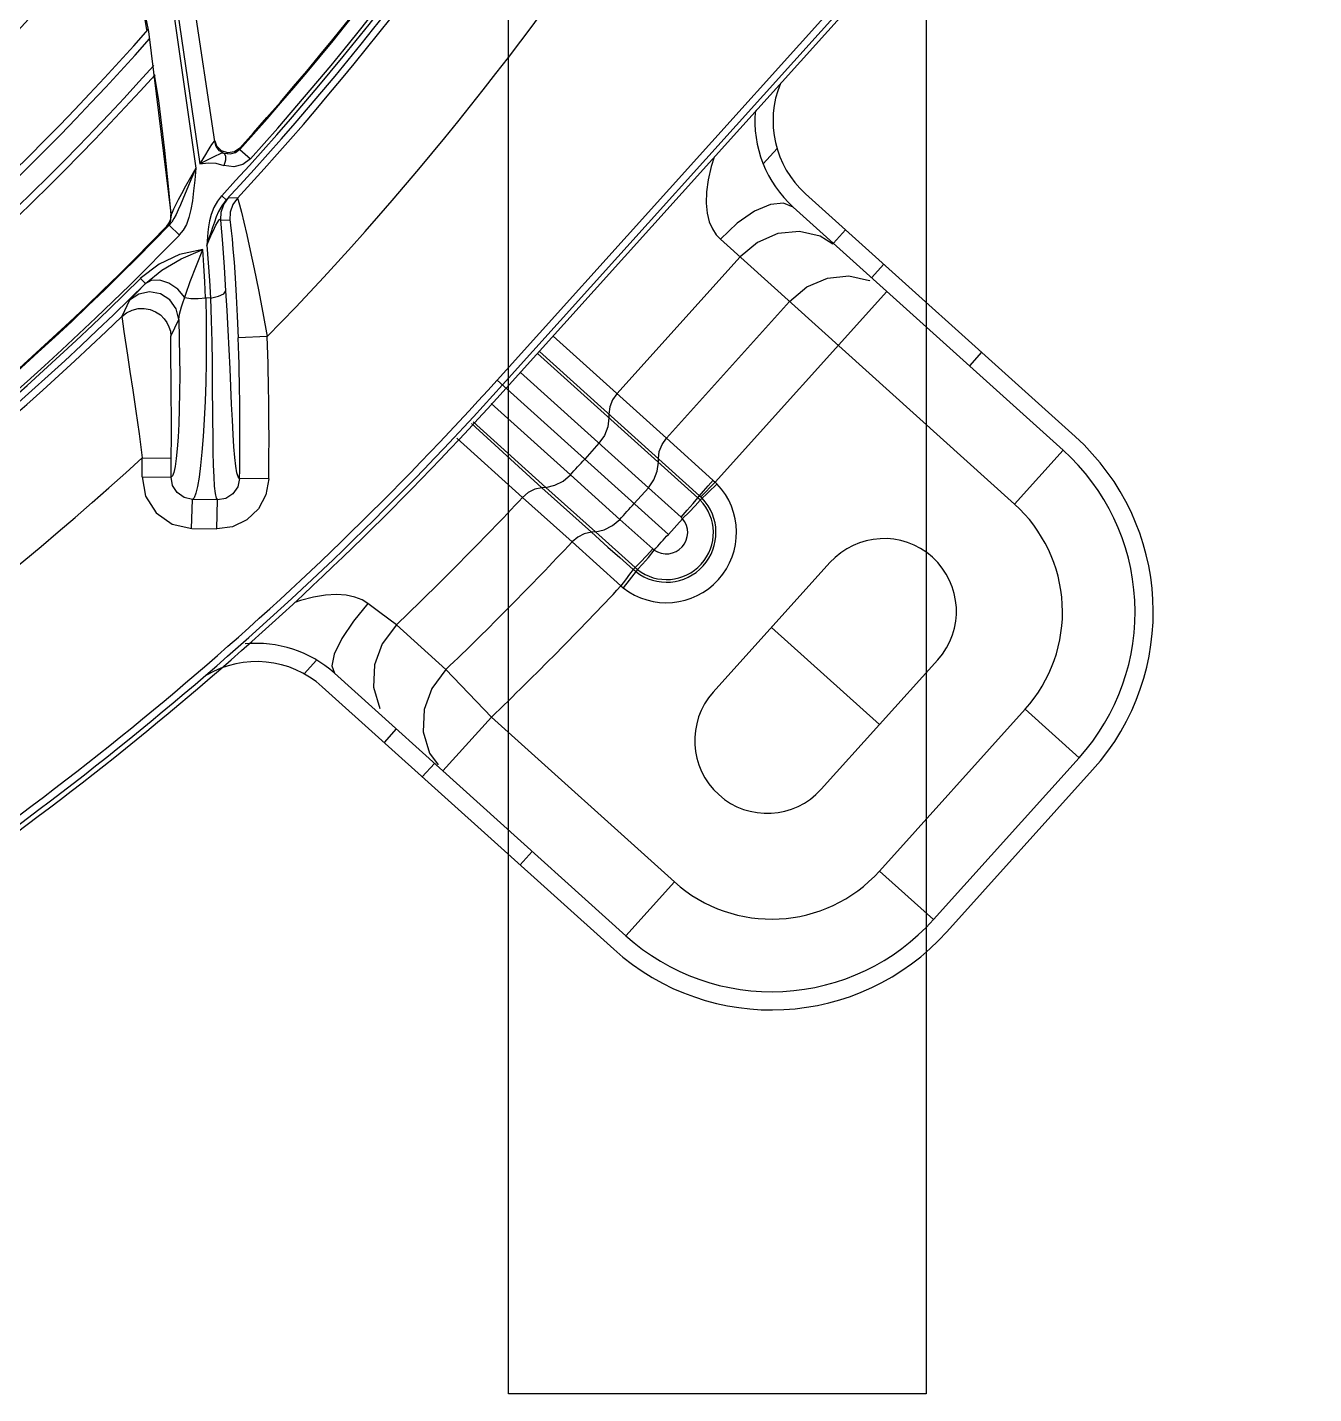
# Model space of a CAD drawing. Header units: metres. Extents: x -367 to 374, y -238 to 224.
# Drawn here: x 350.7266 to 350.8152, y 176.4945 to 176.5886 of the extents above; entities that cross this region are included whole.
import ezdxf
from ezdxf.enums import TextEntityAlignment as Align

# ---------------------------------------------------------------- set-up
doc = ezdxf.new("R2010")
doc.units = ezdxf.units.M
for name, color, linetype in [('ELE-ALIMENTADORES', 160, 'Continuous'), ('LA_BAU_BASES GERAIS_R00$0$ARQ-XREF-ATT', 8, 'Continuous'), ('LA_BAU_BASES GERAIS_R00$0$BASE', 253, 'Continuous'), ('LA_BAU_BASES GERAIS_R00$0$dutos', 31, 'Continuous')]:
    doc.layers.add(name, color=color, linetype=linetype)
doc.styles.add('LA_BAU_BASES GERAIS_R00$0$R60-125-RS', font='romans.shx', dxfattribs={"height": 0.19})
doc.styles.add('LA_BAU_BASES GERAIS_R00$0$R80-100-RS', font='romans.shx', dxfattribs={"height": 0.203})

# ---------------------------------------------------------------- blocks, each defined once
blk = doc.blocks.new('LA_BAU_BASES GERAIS_R00$0$A$C2E3D5B4E')
at = {"layer": 'LA_BAU_BASES GERAIS_R00$0$dutos', "color": 251}
for p, q in [((-15.99022222971507, -1.455469513867399), (-15.99022222971507, -0.8957732504447335)), ((-15.96147517726695, -0.8957732504447335), (-15.96147517726695, -1.455469513867399)), ((-15.99101537912247, -1.385678876065583), (-15.93477447804389, -1.323217027482031)), ((-15.93695075948926, -1.32638116365132), (-15.99064386017244, -1.38601339323094)), ((-16.01745604591997, -1.349547951353713), (-16.01503088452864, -1.361673446589236)), ((-15.99039079784552, -1.386241251573381), (-15.95965267396468, -1.352103106508991)), ((-16.01632868596153, -1.354603733166812), (-16.01515443660992, -1.361563022668349)), ((-16.01046365286265, -1.369239779381758), (-16.01230283666609, -1.356937977216774)), ((-16.01327262522773, -1.358510731350805), (-16.01149897286996, -1.370786910778122)), ((-16.01503088452864, -1.361673446589236), (-16.01347278860612, -1.374373102895959)), ((-16.01463109072984, -1.364664676914515), (-16.0143353258477, -1.366417552854443)), ((-16.01032046534328, -1.369577804550033), (-16.01044377267317, -1.369232676586478)), ((-16.00873715457328, -1.369704404523588), (-16.00911159041016, -1.369964927970329)), ((-16.0087276636259, -1.369791065188736), (-16.00873724056873, -1.369704499640363)), ((-16.00872764163796, -1.369791043178054), (-16.00800171401215, -1.370444965088325)), ((-15.97269204690429, -1.370791642916345), (-15.97173758682857, -1.369731607609253)), ((-16.01149897286996, -1.370786910778122), (-16.0109209239663, -1.370716762478594)), ((-16.00998105377585, -1.372985168993807), (-16.00967177722805, -1.373272807406181)), ((-16.00889673836036, -1.373144199944079), (-16.00952101134226, -1.373129890945791)), ((-15.95120035781611, -1.389569435816782), (-15.96977913404226, -1.372841030565439)), ((-16.01349545675976, -1.374581833439777), (-16.01347917133262, -1.374298233805973)), ((-16.01348915048857, -1.374656589982521), (-16.01347279379979, -1.374373045731488)), ((-15.97061555516211, -1.373769968683234), (-15.95203677809377, -1.390498374693095)), ((-16.0137573912225, -1.375079272571099), (-16.01375121612818, -1.375153844364547)), ((-16.01289606374758, -1.375687838851889), (-16.01359832648541, -1.375008489327854)), ((-16.01342542035809, -1.374797876308264), (-16.01359831288528, -1.37500847472046)), ((-16.01004837654591, -1.374650804348391), (-16.00942236871424, -1.374664240883874)), ((-15.9670187231568, -1.375326515688073), (-15.96785514346038, -1.376255454543468)), ((-15.95538245928401, -1.3942141301265), (-15.97563032898006, -1.375982866363927)), ((-15.96789044962907, -1.37631176531039), (-15.96877262854423, -1.375758649803799)), ((-15.974281527313, -1.377197332823641), (-15.98276058617148, -1.386614281706613)), ((-15.96521899158142, -1.378629056355464), (-15.96438257128057, -1.377700117500979)), ((-16.01585616136663, -1.379657411602864), (-16.01524203830104, -1.379030566755034)), ((-16.01558276995092, -1.378688484469137), (-16.01524250780403, -1.379031033127546)), ((-16.01633675573612, -1.380169296675092), (-16.01686612697722, -1.381294594045073)), ((-16.01569995853424, -1.379750644642343), (-16.01633675573612, -1.380169296675092)), ((-16.01075600048853, -1.380030837912898), (-16.01109142752557, -1.380017255642713)), ((-15.96416502889815, -1.379578048617702), (-15.97599128114689, -1.392712432369706)), ((-15.97935738702381, -1.389678535981773), (-15.97087832816578, -1.380261587097891)), ((-16.01347759988084, -1.382654479579003), (-16.01294122500258, -1.381511054418013)), ((-16.00684854454266, -1.382686213300701), (-16.00884695151535, -1.382758981456107)), ((-15.98716027492719, -1.382653392391774), (-15.97935738702381, -1.389678535981773)), ((-15.98822842873687, -1.383839697380324), (-15.97718345746352, -1.393783527459789)), ((-15.97706703769791, -1.39364334865121), (-15.98810652174643, -1.383704305949038)), ((-15.95764733514079, -1.383764551361025), (-15.95848375544165, -1.384693490214602)), ((-15.99101537912247, -1.385678876065583), (-15.97922059432403, -1.396298947999355)), ((-15.98059805493176, -1.393088137996244), (-15.98941123726081, -1.385153339327815)), ((-15.98597058385485, -1.392204072913671), (-15.99141816083511, -1.387281499710014)), ((-15.98792790750667, -1.393090206657405), (-15.99278067950445, -1.388661107038104)), ((-15.99266331061335, -1.388542266109368), (-15.98764981055047, -1.39306326272407)), ((-15.98331229679889, -1.38802045321944), (-15.98331149806199, -1.388266151757932)), ((-15.99378900623879, -1.38968208016621), (-15.9892573802299, -1.393754490083381)), ((-15.9840012540767, -1.390023883721994), (-15.98498112611878, -1.391112141874771)), ((-15.97935718498775, -1.389678311596697), (-15.97614580825848, -1.392569961317975)), ((-15.95538245928401, -1.3942141301265), (-15.95203677807785, -1.390498374706738)), ((-16.01545413042868, -1.391025166218867), (-16.01345449216842, -1.391042135559189)), ((-15.97990829857872, -1.391330406335953), (-15.97990909731607, -1.391084707797461)), ((-16.01546994904675, -1.392333283079722), (-16.01347048209163, -1.392364655120844)), ((-15.98256727631906, -1.395268213611132), (-15.98597059527447, -1.39220408619866)), ((-16.00674868835085, -1.392483081011676), (-16.00874810931691, -1.392451622105625)), ((-15.98764978009604, -1.393063114600125), (-15.98792757928277, -1.393090049508544)), ((-15.98452384857774, -1.396154425493194), (-15.98792757928277, -1.393090049508544)), ((-15.98424635232868, -1.396127519921436), (-15.98764978009604, -1.393063114600125)), ((-15.98157792697384, -1.394176396149021), (-15.98059805493176, -1.393088137996244)), ((-15.97834378314838, -1.395117615342031), (-15.98059785406622, -1.393087914915384)), ((-15.97587410807455, -1.392831488403033), (-15.97702420085398, -1.393938385986701)), ((-15.97698642114301, -1.393718174286448), (-15.975991280995, -1.392712432518863)), ((-15.97614580825848, -1.392569961317975), (-15.97599128114689, -1.392712432369706)), ((-15.97587461417788, -1.392830793758264), (-15.97599128114689, -1.392712432369706)), ((-16.01205217742245, -1.39588725261882), (-16.01200503196605, -1.393887619457644)), ((-16.01028209375681, -1.393927203885767), (-16.01200503196605, -1.393887619457644)), ((-16.01032690043849, -1.395926863648754), (-16.01028209375681, -1.393927203885767)), ((-15.98585355675823, -1.396819468252659), (-15.98925741073708, -1.39375453364363)), ((-15.97718345746352, -1.393783527459789), (-15.97706703769791, -1.39364334865121)), ((-15.97706732523056, -1.393643668193079), (-15.97698642084606, -1.393718174302819)), ((-15.97698642084606, -1.393718174302819), (-15.97689286527202, -1.393812122736279)), ((-15.9782484761854, -1.395219339906077), (-15.9792205899771, -1.396298962417575)), ((-16.01205212411514, -1.395887253840272), (-16.01032718260512, -1.395926857167694)), ((-15.98424635232868, -1.396127519921436), (-15.98452384857774, -1.396154425493194)), ((-15.98151025817515, -1.398587802597547), (-15.98424631392527, -1.39612716770597)), ((-15.98029873902715, -1.397299208780794), (-15.9825672224988, -1.395268282927361)), ((-15.98248732630282, -1.399854564043096), (-15.98585357374168, -1.396819524895079)), ((-15.98135185204865, -1.39871972474856), (-15.98233829564606, -1.399974660670239)), ((-15.98115020629166, -1.398214460956012), (-15.98163776496767, -1.398719189791962)), ((-15.96809379587103, -1.398243697957412), (-15.97612343076526, -1.407161510962112)), ((-15.98248730052865, -1.3998545365327), (-15.98233223875195, -1.399979119669013)), ((-15.99910147837409, -1.401669063019369), (-15.99990973608328, -1.401066496017563)), ((-15.99795017692304, -1.402531069753138), (-15.99910147837409, -1.401669063019369)), ((-15.99454238411499, -1.405608079192177), (-15.99795018256737, -1.402531065232949)), ((-15.96467710248226, -1.409393966872528), (-15.97210861331814, -1.402702604460217)), ((-16.00430692295413, -1.405903519911305), (-16.00345200242873, -1.404954034478294)), ((-15.99454238699445, -1.405608076189935), (-15.99140440492965, -1.408877366528657)), ((-15.96869191993073, -1.413852873374424), (-15.96066228503423, -1.404935060369723)), ((-15.98214790894372, -1.42394017345822), (-16.00222483327025, -1.405862829596742)), ((-16.00306123827841, -1.406791782223706), (-15.98298432924275, -1.424869112316344)), ((-15.96467935447754, -1.419484269627617), (-15.95464231085907, -1.408337003372878)), ((-15.95092655544204, -1.411682684579034), (-15.95464231085907, -1.408337003372878)), ((-15.99140440502151, -1.408877366645982), (-15.99475008622767, -1.412593122063015)), ((-15.99140440502379, -1.408877366644163), (-15.97880222772392, -1.420224418052101)), ((-15.9979662743126, -1.409697253304046), (-15.99880269461573, -1.410626192159441)), ((-15.99616654273677, -1.412999793971437), (-15.99533012243592, -1.412070855117861)), ((-15.99568123052859, -1.411369404035838), (-15.99507350299564, -1.412168091715728)), ((-15.95092655544431, -1.411682684581763), (-15.96096359905096, -1.422829950823768)), ((-15.94999761558302, -1.412519103764396), (-15.9600346632169, -1.423666374481115)), ((-15.98859488629614, -1.418135288976998), (-15.98943130659745, -1.419064227831484)), ((-15.96467935447754, -1.419484269627617), (-15.96096359906005, -1.422829950833773)), ((-15.98214790893007, -1.423940173469134), (-15.97880222772392, -1.420224418052101)), ((-15.96147517726695, -1.455469513867399), (-15.99022222971507, -1.455469513867399))]:
    blk.add_line(p, q, dxfattribs=at)
for points in [[(-16.09607214166454, -1.253304027154343), (-16.09201753289472, -1.254780494836893), (-16.08758291385493, -1.256744141479146), (-16.08271897415671, -1.259157067875719), (-16.07740666362088, -1.262120503030644), (-16.0716054823738, -1.265776290518886), (-16.06529806803019, -1.270297120098519), (-16.0585093486502, -1.275881506073972), (-16.05157720141688, -1.282482160191364), (-16.04496681784303, -1.289799355738694), (-16.03879610424201, -1.297759747167845), (-16.03309708626739, -1.306374136738384), (-16.02792184515329, -1.315630801350096), (-16.02332034213168, -1.325523948422131), (-16.01934938469367, -1.336037331144041), (-16.01606335232782, -1.347153162557049), (-16.01351810828692, -1.358845189182546), (-16.01177038787455, -1.371079932997134)], [(-16.01433542833911, -1.366417564241317), (-16.01391466184123, -1.369872408918752), (-16.01363686509012, -1.372556507812703), (-16.01347974606142, -1.37429828564899)], [(-16.01046366974469, -1.36923934494979), (-16.01047844029699, -1.369225413058018), (-16.01051793863508, -1.369255052513552), (-16.01058428507213, -1.369333679970339), (-16.01067738657866, -1.369462641713369), (-16.01079552358215, -1.369639923834882), (-16.0109382243736, -1.369864923836474)], [(-16.00980721142332, -1.370068337457894), (-16.01012578381005, -1.3698819240023), (-16.01035459229252, -1.369593394828996), (-16.01046352051299, -1.36924096206593)], [(-16.00911159041016, -1.369964927970329), (-16.0095614229358, -1.370032132209133), (-16.00999324518943, -1.369893860913805), (-16.01032046534328, -1.369577804550033)], [(-16.0087276636259, -1.369791065188736), (-16.00903680586225, -1.370023421598205), (-16.00941012509475, -1.370122361144865), (-16.00980721142332, -1.370068337457894)], [(-16.01149156682641, -1.370791408772391), (-16.01118497867401, -1.37063032033501), (-16.01087496571972, -1.370473710314116), (-16.01035699838394, -1.370218466233098)], [(-16.0109382243736, -1.369864923836474), (-16.01110355957553, -1.370134706245778), (-16.0112887612313, -1.370444785551342), (-16.0114915518966, -1.370791407907461)], [(-16.0109209239663, -1.370716762478594), (-16.01039709187762, -1.370734230764072), (-16.00984353869535, -1.370910076857115)], [(-16.01035699838394, -1.370218466233098), (-16.01016660491723, -1.370120527702682), (-16.01002420782015, -1.37005494738213), (-16.00991351826815, -1.370039369879748), (-16.00980580208443, -1.370068716404319)], [(-16.00800913008652, -1.370440211484208), (-16.00852354037306, -1.370829276854863), (-16.00915942477968, -1.371001538771168), (-16.00984353869535, -1.370910076857115)], [(-16.00980580208443, -1.370068716404319), (-16.0097119703446, -1.370224496007438), (-16.00972336182986, -1.370537827616033), (-16.0098352387763, -1.370915008084637)], [(-15.97606247525619, -1.370328037188926), (-15.97626718446645, -1.37095999312595), (-15.97648309448141, -1.371878011639353), (-15.97659974687758, -1.372723055681206), (-15.97662117187338, -1.373490889282664), (-15.97655321926368, -1.374176704948411), (-15.97640425780992, -1.374769732992434), (-15.97619062137801, -1.375264515885362), (-15.97592805124077, -1.375664491249779), (-15.97563032898006, -1.375982866363927)], [(-16.01176300201587, -1.371084361438704), (-16.01212971296627, -1.371723195263883), (-16.0124655581717, -1.37232363130687), (-16.01274986367889, -1.372844991845966), (-16.01297795569781, -1.373275257917783), (-16.01316007061268, -1.373631134769937), (-16.01329983591722, -1.373918212931756), (-16.0133983779815, -1.37413773790712), (-16.01345620609436, -1.374290059397651), (-16.01347278409821, -1.374373102631296)], [(-16.01177038787455, -1.371079932997134), (-16.01184264031508, -1.371898704382772), (-16.01191762214285, -1.372648155930335), (-16.01200276392137, -1.373327724689887), (-16.01210797139129, -1.373936468896034), (-16.01224351071642, -1.374480198329991), (-16.01241902881202, -1.374958692673033), (-16.01263837623128, -1.375363865154839), (-16.01290278573788, -1.375684296552834)], [(-16.01176299996632, -1.371084363340458), (-16.01203966383855, -1.371720717210962), (-16.0122769445984, -1.372280322903578), (-16.01266556627388, -1.373211937835265)], [(-16.01266556627388, -1.373211937835265), (-16.01282944687864, -1.373602335401017), (-16.01298031570195, -1.373951775315334), (-16.01312440013226, -1.374265708928476), (-16.01326973400455, -1.3745479844344), (-16.01342542035809, -1.374797876308264)], [(-16.0099884066708, -1.372980830126551), (-16.01028333260911, -1.373364017886786), (-16.01053378793313, -1.373800350237332), (-16.01071565056327, -1.374264578639384), (-16.01083067467926, -1.374717541825419), (-16.0108982099664, -1.375126335514949), (-16.01094012714066, -1.375488945480072), (-16.01096895252431, -1.375814898615033), (-16.01099092287541, -1.376113980510752), (-16.01101475032146, -1.376394431015513)], [(-16.00967176209588, -1.373272816957694), (-16.00998047035046, -1.373671712334442), (-16.01019476678948, -1.374059725565246), (-16.01035378030747, -1.374429613737163), (-16.01048965356995, -1.374794686326538), (-16.01061930326478, -1.375168857909273), (-16.0107405216595, -1.375535362060589), (-16.01084304086908, -1.375857041055212), (-16.01093077000633, -1.376139769333065), (-16.01100786283314, -1.376398119478552)], [(-16.01004837654591, -1.374650804348391), (-16.0100175224552, -1.374105727031463), (-16.00983848875649, -1.373585438826638), (-16.00952101134226, -1.373129890945791)], [(-16.00967183339208, -1.37327286779481), (-16.00959305945617, -1.373194210541158), (-16.00954274286141, -1.373146439852178), (-16.00952102396013, -1.373129879225132)], [(-16.00889673836036, -1.373144199944079), (-16.0092099115941, -1.373592601330245), (-16.00939042129357, -1.374112029617834), (-16.00942236871424, -1.374664240883874)], [(-16.00889675253075, -1.373144186863726), (-16.00884783590982, -1.373287656643413), (-16.00875973151506, -1.37360850192789), (-16.00863064821579, -1.374110980726698), (-16.00846362212951, -1.374800519612734), (-16.00825893186175, -1.375680846850344), (-16.00801867511154, -1.376757168902884), (-16.00774807162952, -1.378025187010905), (-16.00745465949285, -1.379463966454466), (-16.00715097470356, -1.38103409756576), (-16.00684854456358, -1.382686213767272)], [(-15.97061554857009, -1.373769974617687), (-15.97129191840304, -1.373487768830898), (-15.97219497786455, -1.37358466239283), (-15.97328606437122, -1.374052280867261), (-15.97447327833879, -1.374873947471031), (-15.97563032606149, -1.375982868990548)], [(-16.0137573912225, -1.375079272571099), (-16.01359075209848, -1.374849325772345), (-16.01349545675976, -1.374581833439777)], [(-16.01375121612818, -1.375153844364547), (-16.01358451969918, -1.374924000280487), (-16.01348915048857, -1.374656589982521)], [(-16.01375121604087, -1.375153844451859), (-16.0137338879963, -1.375140086677391), (-16.01368273013304, -1.375091473842701), (-16.01359830966294, -1.375008471937406)], [(-16.01100789071825, -1.376398103828876), (-16.01086439393612, -1.376058291476227), (-16.01072954585879, -1.375749115289807), (-16.01060277990746, -1.375469345998397), (-16.01048487728531, -1.375221203861372), (-16.01037645489396, -1.3750069187642), (-16.01027872921031, -1.374830457352516), (-16.01019610511321, -1.374701225406795), (-16.0101328679134, -1.374625111579633), (-16.01008890493404, -1.374597684190746), (-16.01006174337272, -1.374610160160671), (-16.0100484068621, -1.374653388390186)], [(-16.00968932346132, -1.379523147429325), (-16.00979488853363, -1.377891944935698), (-16.00991443992962, -1.376268635982058), (-16.0100477846795, -1.374653337669486)], [(-16.00942201439648, -1.374664212184769), (-16.00940017200037, -1.374774596348914), (-16.00936752930647, -1.375019046492241), (-16.00932400877446, -1.375408705676534), (-16.00927016677724, -1.375953473944435), (-16.00920703479005, -1.376662534270224), (-16.00913558777484, -1.377554462447449), (-16.00905873427882, -1.378634398331712), (-16.00898126690572, -1.379887197620235), (-16.00890892608686, -1.381277745338309), (-16.00884702694702, -1.382758984220061)], [(-15.96877262854423, -1.375758649803799), (-15.97018663252629, -1.375441148096513), (-15.97167182741896, -1.375592368504556), (-15.97308283200118, -1.37619750852781), (-15.97428152730618, -1.377197332830008)], [(-16.01101475032146, -1.376394431015513), (-16.01092034795374, -1.377605441549065), (-16.01083409478724, -1.378817595721273), (-16.01075600048853, -1.380030837912898)], [(-16.01128821433304, -1.376678942097612), (-16.01288257298847, -1.377031717474608), (-16.01429973974791, -1.377690740860714), (-16.01558836408094, -1.378685917353039)], [(-16.01524214487245, -1.379030573903663), (-16.01410293768686, -1.378099058638952), (-16.01277993289659, -1.377324995810056), (-16.01128140271976, -1.376682544289622)], [(-16.01214560713743, -1.378882312583016), (-16.01173065478952, -1.377790815273954), (-16.01128140596256, -1.376682541163689)], [(-16.01109142752557, -1.380017255642713), (-16.01115002036477, -1.378903620267636), (-16.01121562257958, -1.377790834940868), (-16.01128821433304, -1.376678942097612)], [(-16.0125332799098, -1.379980907405923), (-16.01301544319813, -1.379422923563368), (-16.01361433812326, -1.379013678963645), (-16.01424912969196, -1.378806875576345), (-16.01483499515643, -1.378830159284632), (-16.0152927547656, -1.379081985721029)], [(-16.0129415048209, -1.381511065165512), (-16.01289506333796, -1.381129343847249), (-16.01275936198363, -1.380620666828406), (-16.01214560713743, -1.378882312583016)], [(-15.97087832816578, -1.380261587097891), (-15.96967963286306, -1.379261762794783), (-15.96826862828084, -1.378656622775168), (-15.96678343338817, -1.378505402364397)], [(-15.96678343338817, -1.378505402364397), (-15.96536942940565, -1.378822904071683), (-15.96534868619801, -1.378835909811357)], [(-16.01633751511508, -1.380169656418445), (-16.0162040073169, -1.38001867408974), (-16.01585616136663, -1.379657411602864)], [(-16.01294122500258, -1.381511054418013), (-16.0131204210802, -1.380769094262803), (-16.0135634924136, -1.380149355030596), (-16.01420535200623, -1.379740437880798), (-16.01495333869707, -1.379600718372501), (-16.01569995853424, -1.379750644642343)], [(-16.01253356237521, -1.379981163644231), (-16.01210565812835, -1.380048377860192), (-16.01160373141556, -1.380062708945559), (-16.01108502361149, -1.380020319442963)], [(-16.01108502361149, -1.380020319442963), (-16.01105295014941, -1.381575732959107), (-16.01104474816066, -1.383041486143782), (-16.0110569446274, -1.384449675889016), (-16.0110871330603, -1.385813866061369), (-16.0111333276086, -1.387134234780831), (-16.01119379176407, -1.388396111420377), (-16.0112662587826, -1.389570898239697), (-16.01134857356874, -1.390630658593807), (-16.01143919583365, -1.391560600387209), (-16.01153730007763, -1.392350952245295), (-16.01164261081612, -1.392992581398801), (-16.01175526089128, -1.393474031847006), (-16.01187578105737, -1.393779477064243), (-16.01200503592645, -1.393887792055182)], [(-16.01074955418517, -1.380034007645634), (-16.01020455112439, -1.379909044144995), (-16.00982650324295, -1.379729271746953), (-16.00968882481948, -1.379523095283446)], [(-16.01074946744893, -1.380034141423209), (-16.01069852469982, -1.381580036224193), (-16.01066437676764, -1.383039378652654), (-16.01064318915451, -1.384442205600578), (-16.01063022894095, -1.385803001441388)], [(-16.00929899461516, -1.387337432293577), (-16.00941011656414, -1.384891383409638), (-16.00947155898257, -1.383580878599503), (-16.00953818215521, -1.382239757640207), (-16.00961055571042, -1.380884932972265), (-16.00968932346132, -1.379523147429325)], [(-16.01686612697722, -1.381294594045073), (-16.01653335862693, -1.381035342493021), (-16.0161536390292, -1.380851797492767), (-16.01574295484124, -1.380751834775481), (-16.01532415922748, -1.380740061109179), (-16.01491343557564, -1.380815255472669), (-16.01453348585892, -1.38097058737975), (-16.01420206574085, -1.381192730407463), (-16.01394493744465, -1.381447409946929), (-16.01375374257532, -1.38171720958843), (-16.01361528954931, -1.381999527620508), (-16.01352042335975, -1.382303198175293), (-16.01347759988084, -1.382654479579003)], [(-16.01686520532257, -1.381293317444658), (-16.01684900298551, -1.381461269274666), (-16.01680205035791, -1.381805002609042), (-16.01672376943361, -1.38233327354618), (-16.0164704512963, -1.383968625331988)], [(-16.01294143669429, -1.381511058925469), (-16.01290388829602, -1.382803346294793), (-16.01288073025898, -1.384079899155665), (-16.01287264283883, -1.385326465782498), (-16.012879864566, -1.386524347226157), (-16.01290205715623, -1.387650566329), (-16.01293807061575, -1.388682057641461), (-16.0129864208684, -1.389604250602758), (-16.01304567224042, -1.390407679156567), (-16.01311455725227, -1.391084968125767), (-16.0131920810727, -1.39162862756956), (-16.013277500595, -1.392029982582869), (-16.01337036630093, -1.392279089679221), (-16.01347057023759, -1.392364653720222)], [(-16.01348213533765, -1.384053985848993), (-16.0134875786739, -1.383477598265642), (-16.01348886469987, -1.383061518489455), (-16.01348562934299, -1.382792536659224), (-16.0134779255086, -1.382655353441521)], [(-16.0164704512963, -1.383968625331988), (-16.01629997862619, -1.385077853328482), (-16.01610562140058, -1.3863687080663), (-16.01589432153787, -1.38781760075716), (-16.01567414220381, -1.389385083086097), (-16.01545413026997, -1.391025165696817)], [(-16.01345440163732, -1.391042136334079), (-16.01344607577175, -1.389544208498307), (-16.01344631976008, -1.388129729900072), (-16.01345292344695, -1.386845714886192), (-16.01346293528422, -1.38572989911853), (-16.01348213533765, -1.384053985848993)], [(-16.01063022894095, -1.385803001441388), (-16.01061439824571, -1.388379854271705), (-16.0106044612744, -1.389552044036179), (-16.010589457273, -1.390610823274699), (-16.01056730158416, -1.391541911560751), (-16.01053614284456, -1.392335864410313), (-16.01049412181283, -1.392984100709953), (-16.01043923902898, -1.393476051429104), (-16.01036932844499, -1.393797036792137), (-16.01028209740207, -1.39392736261442)], [(-15.98276053595737, -1.38661422595186), (-15.98306122887425, -1.387040648974732), (-15.9832492941141, -1.387520232147551), (-15.98331229648147, -1.388020453505021)], [(-16.00874858926909, -1.39245161432035), (-16.00884794518606, -1.392337788981138), (-16.00893476101783, -1.392052977873107), (-16.00901070519649, -1.391608866893591), (-16.00907770491676, -1.391015931206027), (-16.00913784698469, -1.390283529348096), (-16.00919331857358, -1.389420052615321), (-16.00924633781051, -1.388433843115934), (-16.00929899461516, -1.387337432293577)], [(-15.98331149774685, -1.388266152045333), (-15.98339045583862, -1.388892113345435), (-15.98362583529888, -1.389491725186133), (-15.98400119877533, -1.390023822315641)], [(-15.97990909734335, -1.391084707771995), (-15.97984596511014, -1.390583979735027), (-15.97965771383087, -1.390104317688099), (-15.97935733681697, -1.389678480219743)], [(-15.98059799963676, -1.393088076583524), (-15.98022232648418, -1.392555405603787), (-15.97998713629431, -1.391955898038475), (-15.97990829860873, -1.391330406315944)], [(-16.01546994597584, -1.392333071174733), (-16.01522279396067, -1.393680646526889), (-16.0144929270964, -1.394814093725188), (-16.01338885774385, -1.395587682149824), (-16.01205212411514, -1.395887253840272)], [(-16.01200503592645, -1.393887792055182), (-16.01257535075092, -1.393760705923057), (-16.01305166611382, -1.39342788577386), (-16.01336576816448, -1.392939136853499), (-16.01347048308071, -1.392364661207182)], [(-15.98764980820897, -1.393063124067055), (-15.98703560763488, -1.392922867636742), (-15.9864629204626, -1.392629893596393), (-15.98597059527447, -1.39220408619866)], [(-16.00674868976057, -1.39248319182451), (-16.0069385623674, -1.393565897784981), (-16.00745444127415, -1.394535668960714), (-16.00824555235022, -1.395297892792485), (-16.00923508349842, -1.395777750760033), (-16.01032718260512, -1.395926857167694)], [(-16.00874815367524, -1.392451621408952), (-16.00887295617395, -1.393027342217181), (-16.0092076805181, -1.393508388533235), (-16.00970136285332, -1.393824529148958), (-16.01028209740707, -1.393927363000955)], [(-15.98792791623328, -1.393090065068179), (-15.98841253744422, -1.393198214503798), (-15.98886558423101, -1.393424639781813), (-15.98925741073708, -1.39375453364363)], [(-15.97706703942777, -1.393643347094155), (-15.97679932507617, -1.393327024513098), (-15.97648252952786, -1.392963246800434), (-15.976138171196, -1.392576724637081)], [(-15.97834454292979, -1.395116805376972), (-15.97791412477363, -1.394633686512577), (-15.9775181416835, -1.394178978650132), (-15.97718345732983, -1.393783527582571)], [(-15.977024356931, -1.393938536149733), (-15.97736799047834, -1.39432897852538), (-15.97778516956669, -1.394765446896315), (-15.97824969652311, -1.395216951582086)], [(-15.97718365020955, -1.393783735648583), (-15.97712865341373, -1.39383456657805), (-15.97707557528474, -1.39388621304596), (-15.97702429661513, -1.3939384782704)], [(-15.97834378314838, -1.395117615342031), (-15.9783080191628, -1.39515081162034), (-15.9782760476678, -1.395184114527808), (-15.97824773160482, -1.395218474490036)], [(-15.98452408534149, -1.396154453829411), (-15.9850083444835, -1.396262940883105), (-15.98546150781704, -1.396489589258351), (-15.98585355675823, -1.396819468252659)], [(-15.98452384861457, -1.396154807109895), (-15.98337790976893, -1.397173235637354), (-15.98255587655831, -1.397902068343399), (-15.98163776496767, -1.398719189791962)], [(-15.98424631976968, -1.396127510792837), (-15.98363206142858, -1.395987259602123), (-15.9830594515297, -1.395694214707589), (-15.98256727631906, -1.395268213611132)], [(-15.98135185286947, -1.398719724101909), (-15.98099343377908, -1.398341931543371), (-15.98059942266582, -1.397883744498984), (-15.98019675757132, -1.397376516650809)], [(-15.98029883537265, -1.397299122937227), (-15.98073719194008, -1.397775135868585), (-15.98115020629166, -1.398214460956012)], [(-15.98019682145195, -1.397376586957478), (-15.98023246762114, -1.397352794892583), (-15.98026638497413, -1.397327005393606), (-15.98029873902715, -1.397299208780794)], [(-15.98163758388273, -1.398718939655453), (-15.9818871934408, -1.399051431002306), (-15.98217741017243, -1.399437941713302), (-15.9824873096577, -1.399854579037026)], [(-15.9814641047883, -1.398862526265191), (-15.98152207856583, -1.398815613584418), (-15.98158008422615, -1.398767978439253), (-15.98163757702378, -1.398718931518204)], [(-15.98135158502328, -1.398719312136279), (-15.98140571445401, -1.398676045110449), (-15.98145853494862, -1.398632078761409), (-15.98150981765002, -1.39858725327457)], [(-15.99990973608328, -1.401066496017563), (-16.0003134719127, -1.400816264575667), (-16.00081259133049, -1.400618809235027), (-16.00140478405183, -1.400487370191229), (-16.00208274317265, -1.400440707669702), (-16.00283489046751, -1.400482438167899), (-16.00365805065985, -1.400617584789586), (-16.00454872927321, -1.40084875923975), (-16.00495635303741, -1.400989487404047)], [(-15.99990973895592, -1.401066493466431), (-16.00091517003466, -1.402279687581256), (-16.00171335501818, -1.403476821807715), (-16.00222624097159, -1.404539474166711), (-16.00240307345302, -1.405362493310065), (-16.00222470328708, -1.405862919302024)], [(-15.99795018256737, -1.402531065232949), (-15.9989275509347, -1.40382709818158), (-15.99946027527085, -1.40527858131253), (-15.99953131403936, -1.406819602638905), (-15.99909420259382, -1.408295740742403)], [(-15.99454238411499, -1.405608079192177), (-15.99551761991597, -1.406904117579586), (-15.99604867509561, -1.408354910270361), (-15.99611862178244, -1.40989468316701), (-15.99568123052859, -1.411369404035838)]]:
    blk.add_lwpolyline(points, dxfattribs=at)
for centre, radius, start, end in [((-16.15789638421757, -1.235418544163338), 0.2007016901189957, 318.0037301394045, 343.6318289687312), ((-16.15789638421757, -1.235418544163338), 0.2007667359248499, 317.9871987376573, 343.6402535689345), ((-16.15789638421757, -1.235418544163338), 0.2017400150119843, 317.9867921454011, 343.6391419700412), ((-16.15789638421757, -1.235418544163338), 0.2019946905285202, 317.0755406963398, 342.7132004603079), ((-16.15789638421757, -1.235418544163338), 0.2024211748077668, 317.0760365651717, 342.7135402451338), ((-16.15789638421757, -1.235418544163338), 0.202902052479663, 317.2517003858382, 341.7883894767468), ((-16.15789638421757, -1.235418544163338), 0.2109578544962958, 315.725997127534, 340.2496867141027), ((-16.15789638421757, -1.235418544163338), 0.1649829787876477, 296.1759417200171, 324.7059103763566), ((-16.15789638421757, -1.235418544163338), 0.1725585979705355, 294.3533847405574, 322.9192116633491), ((-16.15789638421757, -1.235418544163338), 0.1730509807050165, 294.234094925096, 322.8020999980658), ((-16.15789638421757, -1.235418544163338), 0.1749830629989832, 293.7646033126394, 322.3409948222629), ((-16.15789638421757, -1.235418544163338), 0.1744910549859578, 293.8843227744874, 322.4586035035185), ((-16.15789638421757, -1.235418544163338), 0.1820510564945284, 292.0330489611227, 320.6379995099214), ((-16.15789638421757, -1.235418544163338), 0.1815586737600475, 292.1542726415861, 320.7573370959719), ((-16.15789638421757, -1.235418544163338), 0.1834911307777697, 291.6776703178968, 320.2880570873642), ((-16.15789638421757, -1.235418544163338), 0.1839831387884951, 291.5560534930066, 320.1682690309283), ((-16.15789638421757, -1.235418544163338), 0.1910511322840403, 289.7981878285037, 318.4351737296823), ((-16.15789638421757, -1.235418544163338), 0.1905587495518594, 289.9211883480207, 318.5565356775491), ((-16.15789638421757, -1.235418544163338), 0.1924912065672816, 289.4376549626101, 318.0793633016058), ((-16.15789638421757, -1.235418544163338), 0.192983214580307, 289.3142924867247, 317.9575897570481), ((-15.96526246523854, -1.367824760009796), 0.006750056843283944, 157.6931841559279, 228.000000016738), ((-15.96526246523854, -1.367824760009796), 0.00800006736998838, 174.8228210032335, 228.000000016738), ((-16.15789638421757, -1.235418544163338), 0.2007667359294499, 287.3447148451245, 315.9501359932717), ((-16.15789638421757, -1.235418544163338), 0.2007016901189957, 287.3592176814937, 315.9040337758435), ((-16.15789638421757, -1.235418544163338), 0.2017406808652915, 286.656161473715, 315.9495247937999), ((-16.15789638421757, -1.235418544163338), 0.2019358151019272, 287.0860395921526, 314.8075230605457), ((-16.15789638421757, -1.235418544163338), 0.2024220231147104, 287.0836177465171, 314.8083231896496), ((-16.15789638421757, -1.235418544163338), 0.202902052479663, 287.2517003840102, 314.0328148882808), ((-16.19466381923166, -1.389500703109377), 0.1859391274860788, 359.09065782133, 2.077867540796629), ((-16.19466383601048, -1.389500702796511), 0.1879388709563239, 359.0907082704687, 2.077947217690204), ((-16.15789638421757, -1.235418544163338), 0.2245605424042466, 302.2275803075754, 317.9999999993071), ((-16.15789638421757, -1.235418544163338), 0.2250604704626671, 301.941598852686, 317.9999999993071), ((-16.15789638421757, -1.235418544163338), 0.2254009994116793, 302.5305638389527, 317.9999999993071), ((-15.96207382169587, -1.401645640961476), 0.01625013684255762, 318.0000052747572, 48.00000018326008), ((-15.96207382169587, -1.401645640961476), 0.01500012631585319, 317.9999999993071, 48.00000018326008), ((-16.15789638421757, -1.235418544163338), 0.2109578544962958, 285.7259971283414, 312.470975899122), ((-16.19728544909185, -1.389480877326321), 0.1818378879141245, 359.1012578360524, 359.5134002327254), ((-16.19728476025693, -1.389480888226615), 0.1838369090172865, 359.1011899801611, 359.5134058608829), ((-16.15789638421757, -1.235418544163338), 0.2326804307529537, 317.6371497389291, 317.9999999993071), ((-15.97935433638395, -1.396178526107803), 0.004828524669160373, 231.9200180064102, 43.89248333255188), ((-16.15789638421757, -1.235418544163338), 0.231320957623959, 313.7447692334279, 316.8048064273601), ((-16.15789638421757, -1.235418544163338), 0.237259886899695, 317.6441874175651, 317.9999999993071), ((-15.97935433638395, -1.396178526107803), 0.003414310977992446, 231.8307921932175, 43.87190816826759), ((-15.97935433638395, -1.396178526107803), 0.003232299391463297, 231.8307921932175, 43.87190816826759), ((-15.96207382169587, -1.401645640961476), 0.01000008421133546, 317.9999999993071, 48.00000001673805), ((-15.97935433638395, -1.396178526107803), 0.00146453227750339, 234.8852997782531, 40.9372769557729), ((-16.15789638421757, -1.235418544163338), 0.2359004137707002, 313.8259629095159, 316.8279694490813), ((-16.15789638421757, -1.235418544163338), 0.2404319908673494, 317.6535117415922, 317.9999981343022), ((-15.96437804045399, -1.401589379163568), 0.005000042104517723, 317.9999999993071, 137.9999999993071), ((-16.15789638421757, -1.235418544163338), 0.2404319908673494, 313.8259629095159, 316.8493528825283), ((-16.0075778039718, -1.411808145619659), 0.00800006736998838, 48.00000001673805, 95.69741955527648), ((-16.0075778039718, -1.411808145619659), 0.006750056843283944, 48.00000001673805, 120.7097467259579), ((-15.97240767534777, -1.410507192168268), 0.005000042104517723, 137.9999999993071, 317.9999999993071), ((-15.97211086531433, -1.412792907215305), 0.01000008421133546, 228.000000016738, 317.9999999993071), ((-15.97211086531433, -1.412792907215305), 0.01500012631585319, 227.999999943147, 317.9999999993071), ((-15.97211086531433, -1.412792907215305), 0.01625013684255762, 227.999999943147, 317.9999841128695)]:
    blk.add_arc(centre, radius, start, end, dxfattribs=at)
blk = doc.blocks.new('LA_BAU_BASES GERAIS_R00')
at = {"layer": 'LA_BAU_BASES GERAIS_R00$0$ARQ-XREF-ATT'}
blk.add_blockref('LA_BAU_BASES GERAIS_R00$0$A$C2E3D5B4E', (366.75, 177.95), dxfattribs=at)
at = {"layer": 'LA_BAU_BASES GERAIS_R00$0$BASE', "style": 'LA_BAU_BASES GERAIS_R00$0$R60-125-RS'}
for p in [(242.7815727361595, 218.919159373358), (358.6365727361596, 192.964159373358)]:
    blk.add_attdef('S', text='', height=0.19, rotation=90, dxfattribs=at).set_placement(p, align=Align.MIDDLE_CENTER)
at = {"layer": 'LA_BAU_BASES GERAIS_R00$0$BASE', "style": 'LA_BAU_BASES GERAIS_R00$0$R80-100-RS'}
blk.add_attdef('ACESSO', text='', height=0.203, dxfattribs=at).set_placement((365.922255870473, 191.9868442639211), align=Align.TOP_CENTER)
at = {"layer": 'LA_BAU_BASES GERAIS_R00$0$BASE', "style": 'LA_BAU_BASES GERAIS_R00$0$R60-125-RS'}
blk.add_attdef('S', text='', height=0.19, dxfattribs=at).set_placement((266.114159373358, 180.9134272638404), align=Align.MIDDLE_CENTER)

msp = doc.modelspace()

# ---------------------------------------------------------------- block references
at = {"layer": 'ELE-ALIMENTADORES', "color": 2}
msp.add_blockref('LA_BAU_BASES GERAIS_R00', (0, 0), dxfattribs=at)

doc.saveas('drawing.dxf')
